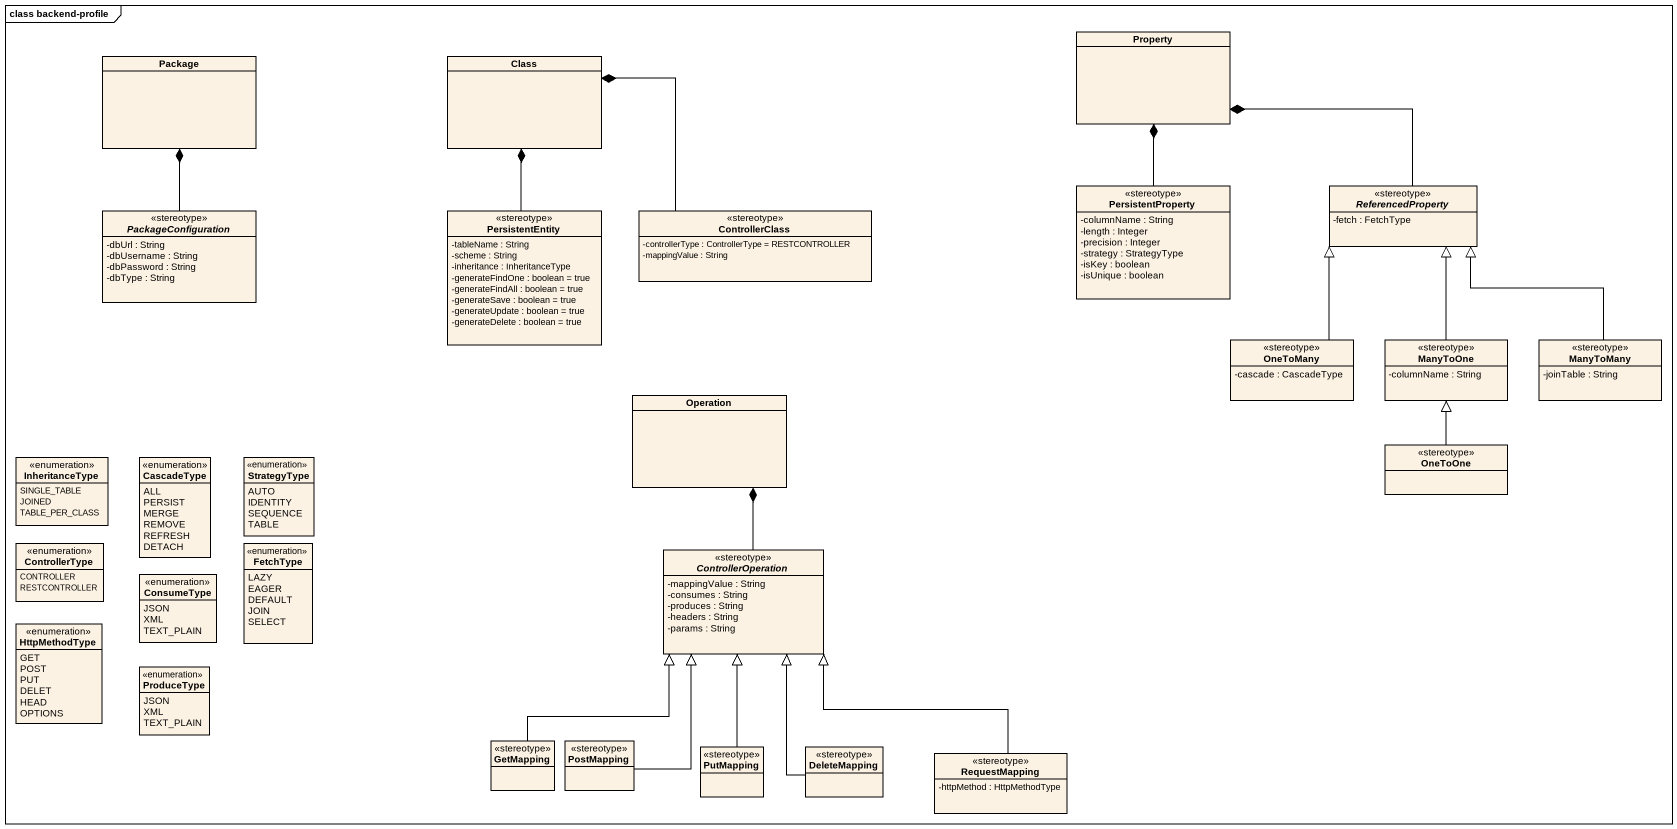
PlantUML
@startuml
mainframe class backend-profile
hide circle
hide empty members
skinparam classAttributeIconSize 0
class Property
class "Package" as Package_
class "Class" as Class_
abstract class PackageConfiguration <<stereotype>> {
  -dbUrl : String
  -dbUsername : String
  -dbPassword : String
  -dbType : String
}
class PersistentEntity <<stereotype>> {
  -tableName : String
  -scheme : String
  -inheritance : InheritanceType
  -generateFindOne : boolean = true
  -generateFindAll : boolean = true
  -generateSave : boolean = true
  -generateUpdate : boolean = true
  -generateDelete : boolean = true
}
class ControllerClass <<stereotype>> {
  -controllerType : ControllerType = RESTCONTROLLER
  -mappingValue : String
}
class PersistentProperty <<stereotype>> {
  -columnName : String
  -length : Integer
  -precision : Integer
  -strategy : StrategyType
  -isKey : boolean
  -isUnique : boolean
}
abstract class ReferencedProperty <<stereotype>> {
  -fetch : FetchType
}
class OneToMany <<stereotype>> {
  -cascade : CascadeType
}
class ManyToOne <<stereotype>> {
  -columnName : String
}
class ManyToMany <<stereotype>> {
  -joinTable : String
}
class Operation
class OneToOne <<stereotype>>
enum InheritanceType {
  SINGLE_TABLE
  JOINED
  TABLE_PER_CLASS
}
enum CascadeType {
  ALL
  PERSIST
  MERGE
  REMOVE
  REFRESH
  DETACH
}
enum StrategyType {
  AUTO
  IDENTITY
  SEQUENCE
  TABLE
}
enum ControllerType {
  CONTROLLER
  RESTCONTROLLER
}
enum FetchType {
  LAZY
  EAGER
  DEFAULT
  JOIN
  SELECT
}
abstract class ControllerOperation <<stereotype>> {
  -mappingValue : String
  -consumes : String
  -produces : String
  -headers : String
  -params : String
}
enum ConsumeType {
  JSON
  XML
  TEXT_PLAIN
}
enum HttpMethodType {
  GET
  POST
  PUT
  DELET
  HEAD
  OPTIONS
}
enum ProduceType {
  JSON
  XML
  TEXT_PLAIN
}
class GetMapping <<stereotype>>
class PostMapping <<stereotype>>
class PutMapping <<stereotype>>
class DeleteMapping <<stereotype>>
class RequestMapping <<stereotype>> {
  -httpMethod : HttpMethodType
}
PackageConfiguration -up-* Package_
PersistentEntity -up-* Class_
ControllerClass -up-* Class_
PersistentProperty -up-* Property
ReferencedProperty -left-* Property
OneToMany -up-|> ReferencedProperty
ManyToOne -up-|> ReferencedProperty
ManyToMany -up-|> ReferencedProperty
OneToOne -up-|> ManyToOne
ControllerOperation -up-* Operation
GetMapping -up-|> ControllerOperation
PostMapping -up-|> ControllerOperation
PutMapping -up-|> ControllerOperation
DeleteMapping -up-|> ControllerOperation
RequestMapping -up-|> ControllerOperation
@enduml
